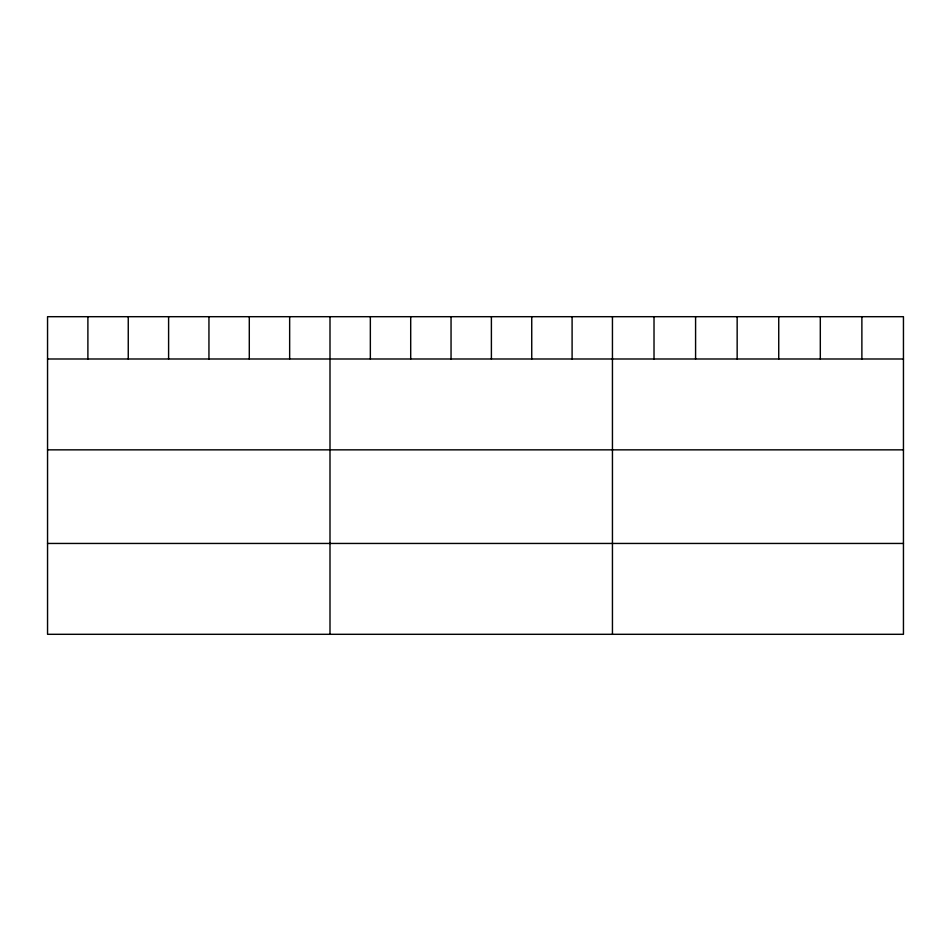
<?xml version="1.0" encoding="UTF-8"?>
<svg xmlns="http://www.w3.org/2000/svg" width="951" height="951" viewBox="0 0 951 951"><rect width="100%" height="100%" fill="white"/><g stroke="black" fill="none" stroke-linecap="round" stroke-linejoin="round"><path stroke-width="1.43" d="M903.45 358.991L903.45 634.305L47.55 634.305L47.55 316.695L903.45 316.695L903.45 358.991L47.55 358.991M47.55 449.847L903.45 449.847M47.55 543.449L903.45 543.449M861.879 316.695L861.879 358.991M820.309 316.695L820.309 358.991M778.738 316.695L778.738 358.991M737.156 316.695L737.156 358.991M695.585 316.695L695.585 358.991M654.015 316.695L654.015 358.991M612.444 316.695L612.444 634.305M572.098 316.695L572.098 358.991M531.74 316.695L531.74 358.991M491.394 316.695L491.394 358.991M451.047 316.695L451.047 358.991M410.701 316.695L410.701 358.991M370.343 316.695L370.343 358.991M329.997 316.695L329.997 634.305M289.651 316.695L289.651 358.991M249.293 316.695L249.293 358.991M208.947 316.695L208.947 358.991M168.6 316.695L168.6 358.991M128.254 316.695L128.254 358.991M87.896 316.695L87.896 358.991"/></g></svg>
